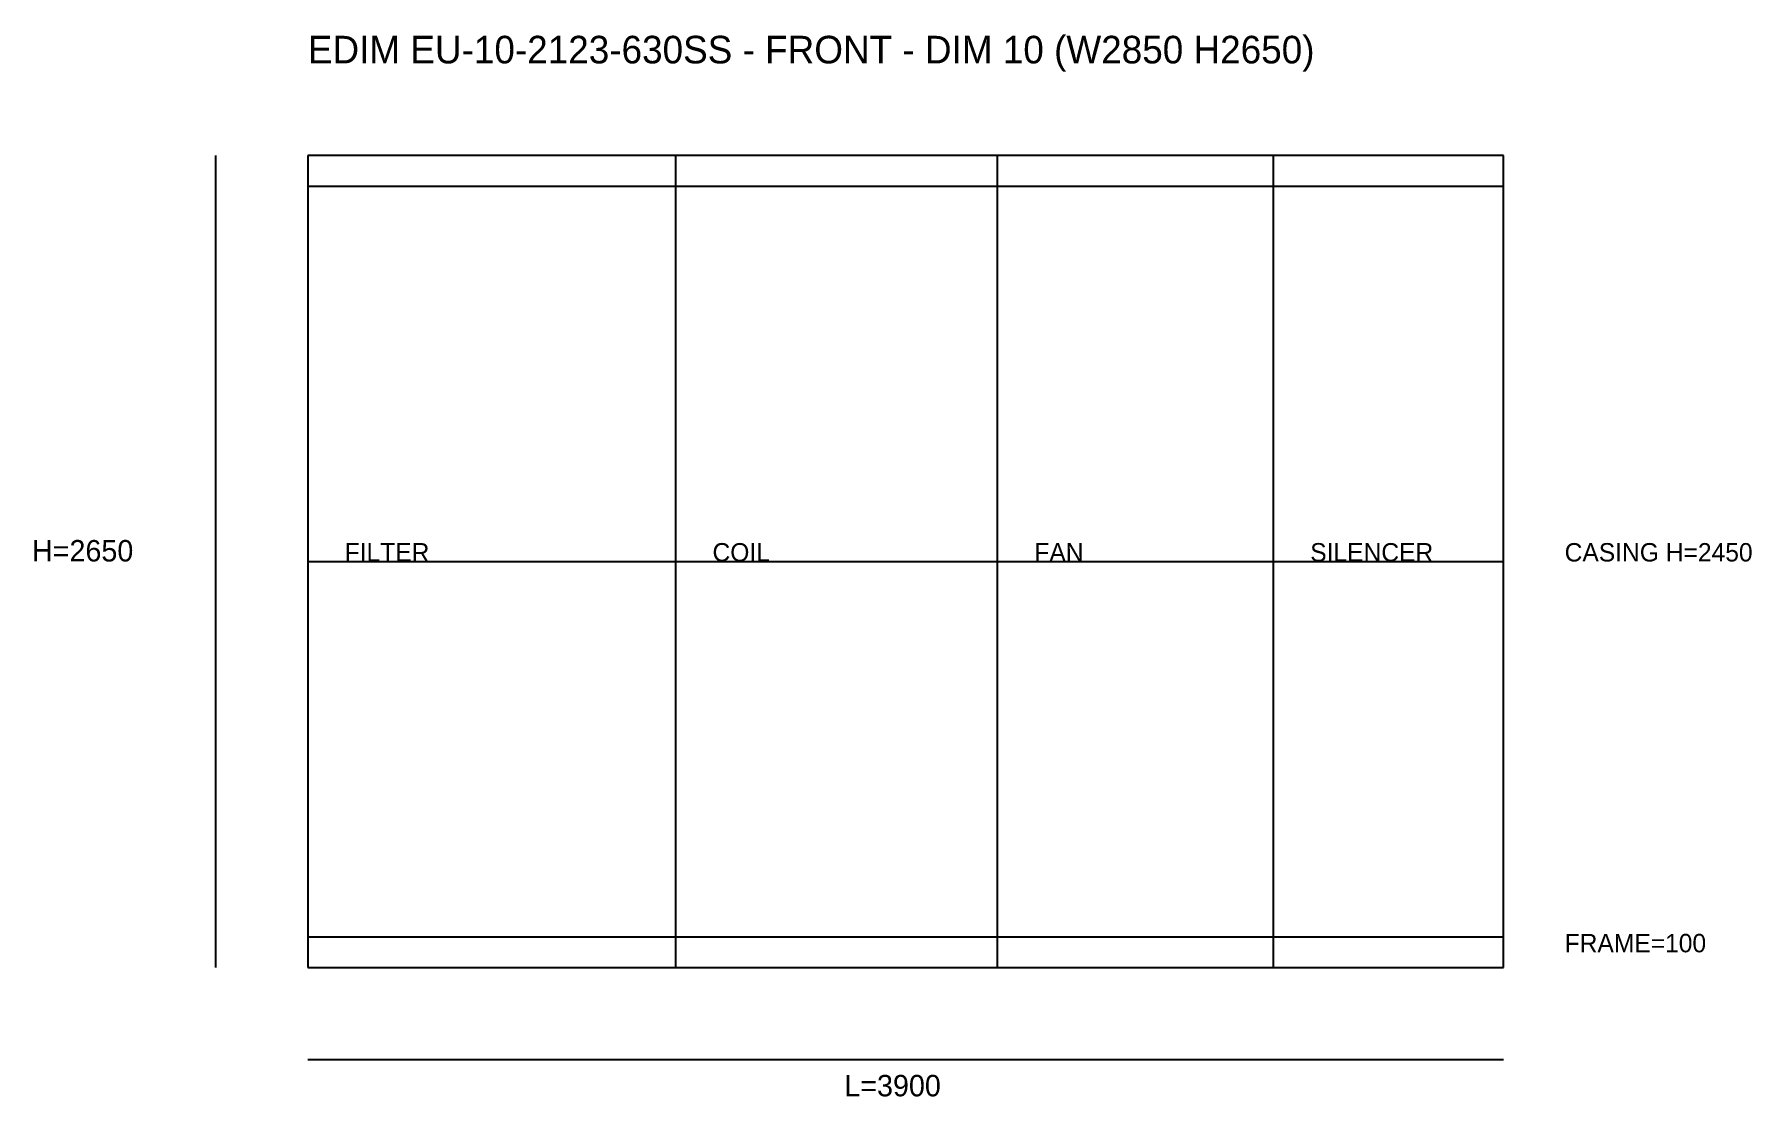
# Model space of a CAD drawing. Header units: millimetres. Extents: x -892 to 4710, y -421 to 3045.
import ezdxf

# ---------------------------------------------------------------- set-up
doc = ezdxf.new("R2010")
doc.units = ezdxf.units.MM
for name, color, linetype in [('DIM', 1, 'CONTINUOUS'), ('OUTLINE', 7, 'CONTINUOUS'), ('SECTION', 3, 'CONTINUOUS'), ('TEXT', 5, 'CONTINUOUS')]:
    doc.layers.add(name, color=color, linetype=linetype)

msp = doc.modelspace()

# ---------------------------------------------------------------- linework, layer by layer
at = {"layer": 'DIM'}
for p, q in [((-300, 0), (-300, 2650)), ((0, 1325), (3900, 1325)), ((0, -300), (3900, -300))]:
    msp.add_line(p, q, dxfattribs=at)
at = {"layer": 'OUTLINE'}
for p, q in [((3900, 2650), (0, 2650)), ((0, 2650), (0, 0)), ((3900, 0), (3900, 2650)), ((0, 2550), (3900, 2550)), ((0, 100), (3900, 100)), ((0, 0), (3900, 0))]:
    msp.add_line(p, q, dxfattribs=at)
at = {"layer": 'SECTION'}
for p, q in [((1200, 0), (1200, 2650)), ((2250, 0), (2250, 2650)), ((3150, 0), (3150, 2650))]:
    msp.add_line(p, q, dxfattribs=at)

# ---------------------------------------------------------------- texts
at = {"layer": 'DIM'}
for s, p in [('CASING H=2450', (4100, 1325)), ('FRAME=100', (4100, 50))]:
    msp.add_text(s, height=60, dxfattribs=at).set_placement(p)
at = {"layer": 'TEXT'}
for s, height, p in [('EDIM EU-10-2123-630SS - FRONT - DIM 10 (W2850 H2650)', 90, (0, 2950)), ('H=2650', 70, (-900, 1325)), ('FILTER', 60, (120, 1325)), ('COIL', 60, (1320, 1325)), ('FAN', 60, (2370, 1325)), ('SILENCER', 60, (3270, 1325)), ('L=3900', 70, (1750, -420))]:
    msp.add_text(s, height=height, dxfattribs=at).set_placement(p)

doc.saveas('drawing.dxf')
